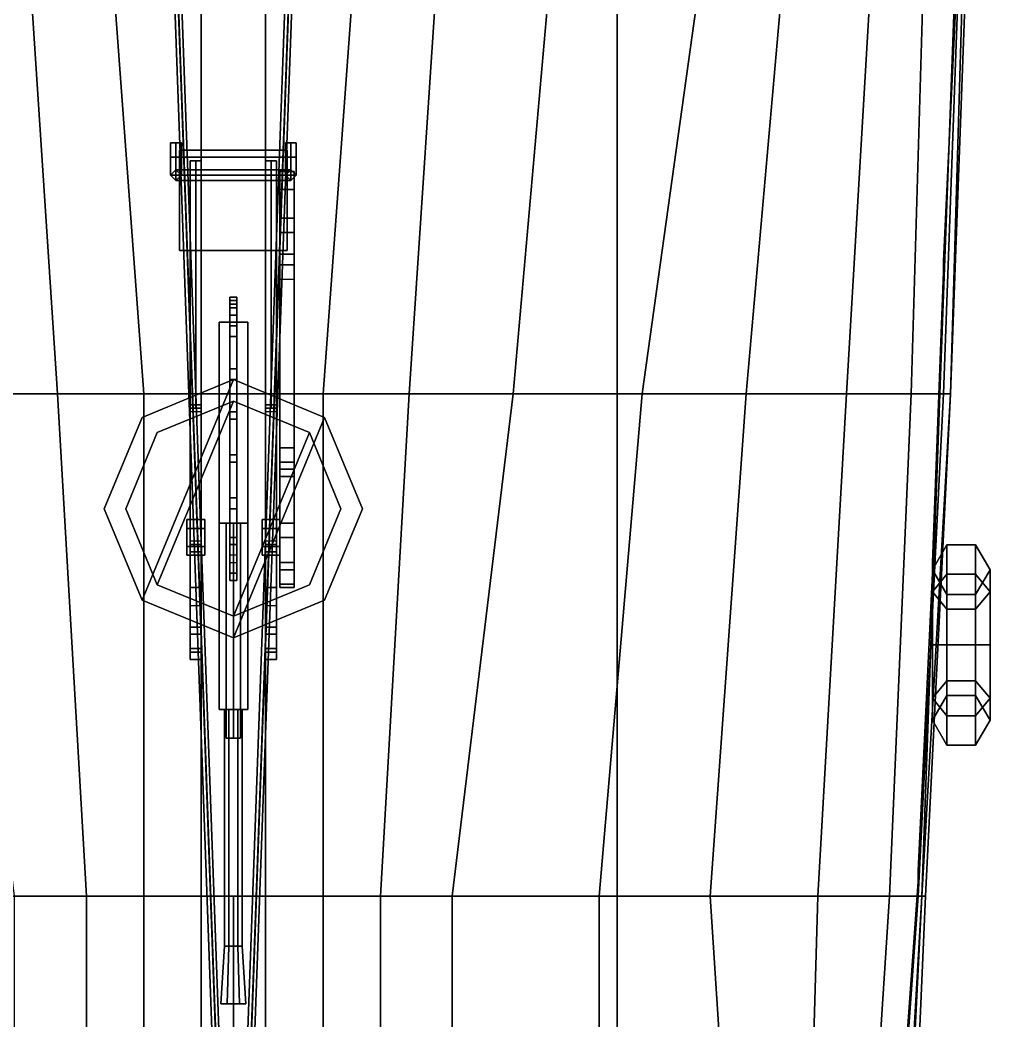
# Model space of a CAD drawing. Header units: millimetres. Extents: x -2.2 to 3, y -14 to 32.7.
# Drawn here: x -0.595 to 2.11, y -8.826 to -6.038 of the extents above; entities that cross this region are included whole.
import ezdxf

# ---------------------------------------------------------------- set-up
doc = ezdxf.new("R2010")
doc.units = ezdxf.units.MM
for name, color, linetype in [('gun', 1, 'Continuous'), ('railings', 6, 'Continuous'), ('ring', 1, 'Continuous'), ('sleeve', 5, 'Continuous'), ('superstructure', 3, 'Continuous'), ('turret', 2, 'Continuous')]:
    doc.layers.add(name, color=color, linetype=linetype)

msp = doc.modelspace()

# ---------------------------------------------------------------- linework, layer by layer
for points in [[(0, -10.23, 3.55), (-0.01, -10.24, 3.56), (-0.46, 2.2, 5.81), (-0.45, 2.21, 5.8)], [(0.01, -10.24, 3.56), (0, -10.23, 3.55), (-0.45, 2.21, 5.8), (-0.44, 2.2, 5.81)], [(0, -10.23, 3.55), (-0.01, -10.24, 3.56), (0.44, 2.2, 5.81), (0.45, 2.21, 5.8)], [(0.01, -10.24, 3.56), (0, -10.23, 3.55), (0.45, 2.21, 5.8), (0.46, 2.2, 5.81)], [(-0.01, -10.24, 3.56), (0, -10.25, 3.57), (-0.45, 2.19, 5.82), (-0.46, 2.2, 5.81)], [(0, -10.25, 3.57), (0.01, -10.24, 3.56), (-0.44, 2.2, 5.81), (-0.45, 2.19, 5.82)], [(-0.01, -10.24, 3.56), (0, -10.25, 3.57), (0.45, 2.19, 5.82), (0.44, 2.2, 5.81)], [(0, -10.25, 3.57), (0.01, -10.24, 3.56), (0.46, 2.2, 5.81), (0.45, 2.19, 5.82)], [(2.03, -5.72, 1.59), (-2.03, -5.72, 1.59), (-1.98, -7.08, 1.59), (1.98, -7.08, 1.59)], [(-0.9, -5.72, -0.53), (-0.58, -5.72, -0.58), (-0.49, -7.08, -0.55), (-0.78, -7.08, -0.48)], [(-0.58, -5.72, -0.58), (-0.35, -5.72, -0.64), (-0.25, -7.08, -0.61), (-0.49, -7.08, -0.55)], [(-0.35, -5.72, -0.64), (-0.09, -5.72, -0.74), (-0.09, -7.08, -0.66), (-0.25, -7.08, -0.61)], [(-0.09, -5.72, -0.74), (0.09, -5.72, -0.74), (0.09, -7.08, -0.66), (-0.09, -7.08, -0.66)], [(0.25, -7.08, -0.61), (0.09, -7.08, -0.66), (0.09, -5.72, -0.74), (0.35, -5.72, -0.64)], [(0.49, -7.08, -0.55), (0.25, -7.08, -0.61), (0.35, -5.72, -0.64), (0.58, -5.72, -0.58)], [(0.78, -7.08, -0.48), (0.49, -7.08, -0.55), (0.58, -5.72, -0.58), (0.9, -5.72, -0.53)], [(1.14, -7.08, -0.43), (0.78, -7.08, -0.48), (0.9, -5.72, -0.53), (1.33, -5.72, -0.45)], [(1.43, -7.08, -0.36), (1.14, -7.08, -0.43), (1.33, -5.72, -0.45), (1.55, -5.72, -0.38)], [(1.71, -7.08, -0.23), (1.43, -7.08, -0.36), (1.55, -5.72, -0.38), (1.79, -5.72, -0.23)], [(1.89, -7.08, -0.03), (1.71, -7.08, -0.23), (1.79, -5.72, -0.23), (1.93, -5.72, -0.08)], [(1.97, -7.08, 0.18), (1.89, -7.08, -0.03), (1.93, -5.72, -0.08), (2.02, -5.72, 0.18)], [(2, -7.08, 0.59), (1.97, -7.08, 0.18), (2.02, -5.72, 0.18), (2.04, -5.72, 0.59)], [(1.98, -7.08, 1.59), (2, -7.08, 1), (2.05, -5.72, 1), (2.03, -5.72, 1.59)], [(2, -7.08, 1), (2, -7.08, 0.59), (2.04, -5.72, 0.59), (2.05, -5.72, 1)], [(-0.2546, -7.1454, 2), (-0.36, -7.4, 2), (-0.2546, -7.6546, 2), (0, -7.04, 2)], [(0, -7.04, 1.93), (-0.2546, -7.1454, 1.93), (-0.2546, -7.1454, 2), (0, -7.04, 2)], [(0, -7.04, 2), (-0.2546, -7.6546, 2), (0, -7.76, 2), (0.2546, -7.1454, 2)], [(0.2546, -7.1454, 1.93), (0, -7.04, 1.93), (0, -7.04, 2), (0.2546, -7.1454, 2)], [(1.98, -7.08, 1.59), (-1.98, -7.08, 1.59), (-1.91, -8.48, 1.59), (1.91, -8.48, 1.59)], [(-0.78, -7.08, -0.48), (-0.49, -7.08, -0.55), (-0.41, -8.48, -0.48), (-0.61, -8.48, -0.45)], [(-0.49, -7.08, -0.55), (-0.25, -7.08, -0.61), (-0.25, -8.48, -0.51), (-0.41, -8.48, -0.48)], [(-0.25, -7.08, -0.61), (-0.09, -7.08, -0.66), (-0.09, -8.48, -0.55), (-0.25, -8.48, -0.51)], [(-0.09, -7.08, -0.66), (0.09, -7.08, -0.66), (0.09, -8.48, -0.55), (-0.09, -8.48, -0.55)], [(0.25, -8.48, -0.51), (0.09, -8.48, -0.55), (0.09, -7.08, -0.66), (0.25, -7.08, -0.61)], [(0.41, -8.48, -0.48), (0.25, -8.48, -0.51), (0.25, -7.08, -0.61), (0.49, -7.08, -0.55)], [(0.61, -8.48, -0.45), (0.41, -8.48, -0.48), (0.49, -7.08, -0.55), (0.78, -7.08, -0.48)], [(1.02, -8.48, -0.39), (0.61, -8.48, -0.45), (0.78, -7.08, -0.48), (1.14, -7.08, -0.43)], [(1.33, -8.48, -0.33), (1.02, -8.48, -0.39), (1.14, -7.08, -0.43), (1.43, -7.08, -0.36)], [(1.63, -8.48, -0.23), (1.33, -8.48, -0.33), (1.43, -7.08, -0.36), (1.71, -7.08, -0.23)], [(1.83, -8.48, -0.03), (1.63, -8.48, -0.23), (1.71, -7.08, -0.23), (1.89, -7.08, -0.03)], [(1.92, -8.48, 0.18), (1.83, -8.48, -0.03), (1.89, -7.08, -0.03), (1.97, -7.08, 0.18)], [(1.91, -8.48, 1.59), (1.92, -8.48, 1), (2, -7.08, 1), (1.98, -7.08, 1.59)], [(1.93, -8.48, 0.59), (1.92, -8.48, 0.18), (1.97, -7.08, 0.18), (2, -7.08, 0.59)], [(1.92, -8.48, 1), (1.93, -8.48, 0.59), (2, -7.08, 0.59), (2, -7.08, 1)], [(-0.2546, -7.1454, 1.93), (-0.36, -7.4, 1.92), (-0.36, -7.4, 2), (-0.2546, -7.1454, 2)], [(0.2546, -7.1454, 2), (0, -7.76, 2), (0.2546, -7.6546, 2), (0.36, -7.4, 2)], [(0.36, -7.4, 1.92), (0.2546, -7.1454, 1.93), (0.2546, -7.1454, 2), (0.36, -7.4, 2)], [(-0.36, -7.4, 1.92), (-0.2546, -7.6546, 1.92), (-0.2546, -7.6546, 2), (-0.36, -7.4, 2)], [(0.2546, -7.6546, 1.92), (0.36, -7.4, 1.92), (0.36, -7.4, 2), (0.2546, -7.6546, 2)], [(-0.2546, -7.6546, 1.92), (0, -7.76, 1.92), (0, -7.76, 2), (-0.2546, -7.6546, 2)], [(0, -7.76, 1.92), (0.2546, -7.6546, 1.92), (0.2546, -7.6546, 2), (0, -7.76, 2)], [(1.91, -8.48, 1.59), (-1.91, -8.48, 1.59), (-1.81, -9.87, 1.59), (1.81, -9.87, 1.59)], [(-0.61, -8.48, -0.45), (-0.41, -8.48, -0.48), (-0.41, -9.87, -0.39), (-0.61, -9.87, -0.35)], [(-0.41, -8.48, -0.48), (-0.25, -8.48, -0.51), (-0.25, -9.87, -0.43), (-0.41, -9.87, -0.39)], [(-0.25, -8.48, -0.51), (-0.09, -8.48, -0.55), (-0.09, -9.87, -0.47), (-0.25, -9.87, -0.43)], [(-0.09, -8.48, -0.55), (0, -8.48, -0.55), (0, -9.87, -0.48), (-0.09, -9.87, -0.47)], [(0.09, -9.87, -0.47), (0, -9.87, -0.48), (0, -8.48, -0.55), (0.09, -8.48, -0.55)], [(0.25, -9.87, -0.43), (0.09, -9.87, -0.47), (0.09, -8.48, -0.55), (0.25, -8.48, -0.51)], [(0.41, -9.87, -0.39), (0.25, -9.87, -0.43), (0.25, -8.48, -0.51), (0.41, -8.48, -0.48)], [(0.61, -9.87, -0.35), (0.41, -9.87, -0.39), (0.41, -8.48, -0.48), (0.61, -8.48, -0.45)], [(1.02, -9.87, -0.31), (0.61, -9.87, -0.35), (0.61, -8.48, -0.45), (1.02, -8.48, -0.39)], [(1.42, -9.87, -0.24), (1.02, -9.87, -0.31), (1.02, -8.48, -0.39), (1.33, -8.48, -0.33)], [(1.59, -9.87, -0.16), (1.42, -9.87, -0.24), (1.33, -8.48, -0.33), (1.63, -8.48, -0.23)], [(1.74, -9.87, -0.03), (1.59, -9.87, -0.16), (1.63, -8.48, -0.23), (1.83, -8.48, -0.03)], [(1.84, -9.87, 0.18), (1.74, -9.87, -0.03), (1.83, -8.48, -0.03), (1.92, -8.48, 0.18)], [(1.81, -9.87, 1.59), (1.85, -9.87, 1), (1.92, -8.48, 1), (1.91, -8.48, 1.59)], [(1.87, -9.87, 0.59), (1.84, -9.87, 0.18), (1.92, -8.48, 0.18), (1.93, -8.48, 0.59)], [(1.85, -9.87, 1), (1.87, -9.87, 0.59), (1.93, -8.48, 0.59), (1.92, -8.48, 1)]]:
    msp.add_3dface(points)
at = {"layer": 'gun'}
for points in [[(-0.025, -7.96, 2.63), (-0.0125, -7.96, 2.6083), (-0.0125, -8.62, 2.6083), (-0.025, -8.62, 2.63)], [(-0.0125, -7.96, 2.6517), (-0.025, -7.96, 2.63), (-0.025, -8.62, 2.63), (-0.0125, -8.62, 2.6517)], [(-0.0125, -7.96, 2.6083), (0.0125, -7.96, 2.6083), (0.0125, -8.62, 2.6083), (-0.0125, -8.62, 2.6083)], [(0.0125, -7.96, 2.6517), (-0.0125, -7.96, 2.6517), (-0.0125, -8.62, 2.6517), (0.0125, -8.62, 2.6517)], [(0.0125, -7.96, 2.6083), (0.025, -7.96, 2.63), (0.025, -8.62, 2.63), (0.0125, -8.62, 2.6083)], [(0.025, -7.96, 2.63), (0.0125, -7.96, 2.6517), (0.0125, -8.62, 2.6517), (0.025, -8.62, 2.63)], [(-0.0175, -8.78, 2.5997), (-0.035, -8.78, 2.63), (-0.025, -8.62, 2.63), (-0.0125, -8.62, 2.6083)], [(-0.035, -8.78, 2.63), (-0.0175, -8.78, 2.6603), (-0.0125, -8.62, 2.6517), (-0.025, -8.62, 2.63)], [(0.0175, -8.78, 2.5997), (-0.0175, -8.78, 2.5997), (-0.0125, -8.62, 2.6083), (0.0125, -8.62, 2.6083)], [(-0.0175, -8.78, 2.6603), (0.0175, -8.78, 2.6603), (0.0125, -8.62, 2.6517), (-0.0125, -8.62, 2.6517)], [(0.035, -8.78, 2.63), (0.0175, -8.78, 2.5997), (0.0125, -8.62, 2.6083), (0.025, -8.62, 2.63)], [(0.0175, -8.78, 2.6603), (0.035, -8.78, 2.63), (0.025, -8.62, 2.63), (0.0125, -8.62, 2.6517)], [(-0.0175, -8.78, 2.5997), (0.0175, -8.78, 2.6603), (-0.0175, -8.78, 2.6603), (-0.035, -8.78, 2.63)], [(0.0175, -8.78, 2.5997), (0.035, -8.78, 2.63), (0.0175, -8.78, 2.6603), (-0.0175, -8.78, 2.5997)]]:
    msp.add_3dface(points, dxfattribs=at)
at = {"layer": 'railings'}
for points in [[(2.02, -5.87, 2.34), (2.02, -5.87, 2.31), (1.98, -6.71, 2.29), (1.98, -6.71, 2.32)], [(1.98, -6.71, 2.32), (1.98, -6.71, 2.29), (2.02, -5.87, 2.31), (2.02, -5.87, 2.34)], [(1.98, -6.71, 2.32), (1.98, -6.74, 2.32), (1.98, -6.74, 1.59), (1.98, -6.71, 1.59)], [(1.98, -6.71, 1.59), (1.98, -6.74, 1.59), (1.98, -6.74, 2.32), (1.98, -6.71, 2.32)], [(1.95, -7.55, 2.32), (1.95, -7.55, 2.29), (1.98, -6.74, 2.29), (1.98, -6.74, 2.32)], [(1.98, -6.74, 2.32), (1.98, -6.74, 2.29), (1.95, -7.55, 2.29), (1.95, -7.55, 2.32)], [(1.95, -7.55, 1.59), (1.95, -7.58, 1.59), (1.95, -7.58, 2.32), (1.95, -7.55, 2.32)], [(1.95, -7.55, 2.32), (1.95, -7.58, 2.32), (1.95, -7.58, 1.59), (1.95, -7.55, 1.59)], [(1.95, -7.58, 2.32), (1.95, -7.58, 2.29), (1.91, -8.41, 2.27), (1.91, -8.41, 2.3)], [(1.91, -8.41, 2.3), (1.91, -8.41, 2.27), (1.95, -7.58, 2.29), (1.95, -7.58, 2.32)], [(1.91, -8.41, 2.3), (1.91, -8.44, 2.3), (1.91, -8.44, 1.59), (1.91, -8.41, 1.59)], [(1.91, -8.41, 1.59), (1.91, -8.44, 1.59), (1.91, -8.44, 2.3), (1.91, -8.41, 2.3)], [(1.85, -9.27, 2.29), (1.85, -9.27, 2.26), (1.91, -8.44, 2.27), (1.91, -8.44, 2.3)], [(1.91, -8.44, 2.3), (1.91, -8.44, 2.27), (1.85, -9.27, 2.26), (1.85, -9.27, 2.29)]]:
    msp.add_3dface(points, dxfattribs=at)
at = {"layer": 'ring'}
for points in [[(1.99, -7.5825, 1.8725), (1.95, -7.6315, 1.9215), (1.95, -7.57, 2.07), (1.99, -7.5007, 2.07)], [(1.99, -7.5007, 2.07), (1.95, -7.57, 2.07), (1.95, -7.6315, 2.2185), (1.99, -7.5825, 2.2675)], [(2.07, -7.5825, 1.8725), (1.99, -7.5825, 1.8725), (1.99, -7.5007, 2.07), (2.07, -7.5007, 2.07)], [(2.07, -7.5007, 2.07), (1.99, -7.5007, 2.07), (1.99, -7.5825, 2.2675), (2.07, -7.5825, 2.2675)], [(2.11, -7.6315, 1.9215), (2.07, -7.5825, 1.8725), (2.07, -7.5007, 2.07), (2.11, -7.57, 2.07)], [(2.11, -7.57, 2.07), (2.07, -7.5007, 2.07), (2.07, -7.5825, 2.2675), (2.11, -7.6315, 2.2185)], [(1.95, -7.6315, 1.9215), (1.99, -7.6805, 1.9705), (1.99, -7.6393, 2.07), (1.95, -7.57, 2.07)], [(1.95, -7.57, 2.07), (1.99, -7.6393, 2.07), (1.99, -7.6805, 2.1695), (1.95, -7.6315, 2.2185)], [(1.99, -7.78, 1.7907), (1.95, -7.78, 1.86), (1.95, -7.6315, 1.9215), (1.99, -7.5825, 1.8725)], [(1.99, -7.5825, 2.2675), (1.95, -7.6315, 2.2185), (1.95, -7.78, 2.28), (1.99, -7.78, 2.3493)], [(2.07, -7.78, 1.7907), (1.99, -7.78, 1.7907), (1.99, -7.5825, 1.8725), (2.07, -7.5825, 1.8725)], [(2.07, -7.5825, 2.2675), (1.99, -7.5825, 2.2675), (1.99, -7.78, 2.3493), (2.07, -7.78, 2.3493)], [(2.07, -7.6805, 1.9705), (2.11, -7.6315, 1.9215), (2.11, -7.57, 2.07), (2.07, -7.6393, 2.07)], [(2.07, -7.6393, 2.07), (2.11, -7.57, 2.07), (2.11, -7.6315, 2.2185), (2.07, -7.6805, 2.1695)], [(2.11, -7.78, 1.86), (2.07, -7.78, 1.7907), (2.07, -7.5825, 1.8725), (2.11, -7.6315, 1.9215)], [(2.11, -7.6315, 2.2185), (2.07, -7.5825, 2.2675), (2.07, -7.78, 2.3493), (2.11, -7.78, 2.28)], [(1.95, -7.78, 1.86), (1.99, -7.78, 1.9293), (1.99, -7.6805, 1.9705), (1.95, -7.6315, 1.9215)], [(1.95, -7.6315, 2.2185), (1.99, -7.6805, 2.1695), (1.99, -7.78, 2.2107), (1.95, -7.78, 2.28)], [(2.07, -7.78, 1.9293), (2.11, -7.78, 1.86), (2.11, -7.6315, 1.9215), (2.07, -7.6805, 1.9705)], [(2.07, -7.6805, 2.1695), (2.11, -7.6315, 2.2185), (2.11, -7.78, 2.28), (2.07, -7.78, 2.2107)], [(1.99, -7.6805, 1.9705), (2.07, -7.6805, 1.9705), (2.07, -7.6393, 2.07), (1.99, -7.6393, 2.07)], [(1.99, -7.6393, 2.07), (2.07, -7.6393, 2.07), (2.07, -7.6805, 2.1695), (1.99, -7.6805, 2.1695)], [(1.99, -7.78, 1.9293), (2.07, -7.78, 1.9293), (2.07, -7.6805, 1.9705), (1.99, -7.6805, 1.9705)], [(1.99, -7.6805, 2.1695), (2.07, -7.6805, 2.1695), (2.07, -7.78, 2.2107), (1.99, -7.78, 2.2107)], [(1.95, -7.9285, 1.9215), (1.99, -7.8795, 1.9705), (1.99, -7.78, 1.9293), (1.95, -7.78, 1.86)], [(1.99, -7.9775, 1.8725), (1.95, -7.9285, 1.9215), (1.95, -7.78, 1.86), (1.99, -7.78, 1.7907)], [(1.95, -7.78, 2.28), (1.99, -7.78, 2.2107), (1.99, -7.8795, 2.1695), (1.95, -7.9285, 2.2185)], [(1.99, -7.78, 2.3493), (1.95, -7.78, 2.28), (1.95, -7.9285, 2.2185), (1.99, -7.9775, 2.2675)], [(1.99, -7.8795, 1.9705), (2.07, -7.8795, 1.9705), (2.07, -7.78, 1.9293), (1.99, -7.78, 1.9293)], [(2.07, -7.9775, 1.8725), (1.99, -7.9775, 1.8725), (1.99, -7.78, 1.7907), (2.07, -7.78, 1.7907)], [(1.99, -7.78, 2.2107), (2.07, -7.78, 2.2107), (2.07, -7.8795, 2.1695), (1.99, -7.8795, 2.1695)], [(2.07, -7.78, 2.3493), (1.99, -7.78, 2.3493), (1.99, -7.9775, 2.2675), (2.07, -7.9775, 2.2675)], [(2.07, -7.8795, 1.9705), (2.11, -7.9285, 1.9215), (2.11, -7.78, 1.86), (2.07, -7.78, 1.9293)], [(2.11, -7.9285, 1.9215), (2.07, -7.9775, 1.8725), (2.07, -7.78, 1.7907), (2.11, -7.78, 1.86)], [(2.07, -7.78, 2.2107), (2.11, -7.78, 2.28), (2.11, -7.9285, 2.2185), (2.07, -7.8795, 2.1695)], [(2.11, -7.78, 2.28), (2.07, -7.78, 2.3493), (2.07, -7.9775, 2.2675), (2.11, -7.9285, 2.2185)], [(1.95, -7.99, 2.07), (1.99, -7.9207, 2.07), (1.99, -7.8795, 1.9705), (1.95, -7.9285, 1.9215)], [(1.95, -7.9285, 2.2185), (1.99, -7.8795, 2.1695), (1.99, -7.9207, 2.07), (1.95, -7.99, 2.07)], [(1.99, -7.9207, 2.07), (2.07, -7.9207, 2.07), (2.07, -7.8795, 1.9705), (1.99, -7.8795, 1.9705)], [(1.99, -7.8795, 2.1695), (2.07, -7.8795, 2.1695), (2.07, -7.9207, 2.07), (1.99, -7.9207, 2.07)], [(2.07, -7.9207, 2.07), (2.11, -7.99, 2.07), (2.11, -7.9285, 1.9215), (2.07, -7.8795, 1.9705)], [(2.07, -7.8795, 2.1695), (2.11, -7.9285, 2.2185), (2.11, -7.99, 2.07), (2.07, -7.9207, 2.07)], [(1.99, -8.0593, 2.07), (1.95, -7.99, 2.07), (1.95, -7.9285, 1.9215), (1.99, -7.9775, 1.8725)], [(1.99, -7.9775, 2.2675), (1.95, -7.9285, 2.2185), (1.95, -7.99, 2.07), (1.99, -8.0593, 2.07)], [(2.11, -7.99, 2.07), (2.07, -8.0593, 2.07), (2.07, -7.9775, 1.8725), (2.11, -7.9285, 1.9215)], [(2.11, -7.9285, 2.2185), (2.07, -7.9775, 2.2675), (2.07, -8.0593, 2.07), (2.11, -7.99, 2.07)], [(2.07, -8.0593, 2.07), (1.99, -8.0593, 2.07), (1.99, -7.9775, 1.8725), (2.07, -7.9775, 1.8725)], [(2.07, -7.9775, 2.2675), (1.99, -7.9775, 2.2675), (1.99, -8.0593, 2.07), (2.07, -8.0593, 2.07)]]:
    msp.add_3dface(points, dxfattribs=at)
at = {"layer": 'sleeve'}
for points in [[(-0.01, -6.83, 2.73), (-0.01, -6.86, 2.85), (-0.01, -6.83, 2.85), (-0.01, -6.81, 2.73)], [(-0.01, -6.81, 2.73), (-0.01, -6.83, 2.85), (0.01, -6.83, 2.85), (0.01, -6.81, 2.73)], [(-0.01, -6.84, 2.54), (-0.01, -6.83, 2.68), (-0.01, -6.81, 2.68), (-0.01, -6.82, 2.54)], [(-0.01, -6.82, 2.54), (-0.01, -6.81, 2.68), (0.01, -6.81, 2.68), (0.01, -6.82, 2.54)], [(-0.01, -6.81, 2.68), (-0.01, -6.81, 2.73), (0.01, -6.81, 2.73), (0.01, -6.81, 2.68)], [(-0.01, -6.83, 2.68), (-0.01, -6.83, 2.73), (-0.01, -6.81, 2.73), (-0.01, -6.81, 2.68)], [(0.01, -6.82, 2.54), (0.01, -6.84, 2.54), (-0.01, -6.84, 2.54), (-0.01, -6.82, 2.54)], [(0.01, -6.83, 2.73), (0.01, -6.86, 2.85), (-0.01, -6.86, 2.85), (-0.01, -6.83, 2.73)], [(0.01, -6.84, 2.54), (0.01, -6.83, 2.68), (-0.01, -6.83, 2.68), (-0.01, -6.84, 2.54)], [(0.01, -6.83, 2.68), (0.01, -6.83, 2.73), (-0.01, -6.83, 2.73), (-0.01, -6.83, 2.68)], [(-0.01, -6.86, 2.85), (-0.01, -6.92, 2.99), (-0.01, -6.89, 2.99), (-0.01, -6.83, 2.85)], [(-0.01, -6.83, 2.85), (-0.01, -6.89, 2.99), (0.01, -6.89, 2.99), (0.01, -6.83, 2.85)], [(0.01, -6.83, 2.85), (0.01, -6.86, 2.85), (0.01, -6.83, 2.73), (0.01, -6.81, 2.73)], [(0.01, -6.81, 2.68), (0.01, -6.83, 2.68), (0.01, -6.84, 2.54), (0.01, -6.82, 2.54)], [(0.01, -6.81, 2.73), (0.01, -6.83, 2.73), (0.01, -6.83, 2.68), (0.01, -6.81, 2.68)], [(0.01, -6.89, 2.99), (0.01, -6.92, 2.99), (0.01, -6.86, 2.85), (0.01, -6.83, 2.85)], [(-0.04, -6.88, 2.54), (-0.04, -6.88, 2.68), (0.04, -6.88, 2.68), (0.04, -6.88, 2.54)], [(-0.04, -7.44, 2.54), (-0.04, -7.44, 2.68), (-0.04, -6.88, 2.68), (-0.04, -6.88, 2.54)], [(0.04, -6.88, 2.54), (0.04, -7.44, 2.54), (-0.04, -7.44, 2.54), (-0.04, -6.88, 2.54)], [(-0.04, -6.88, 2.68), (-0.04, -7.44, 2.68), (0.04, -7.44, 2.68), (0.04, -6.88, 2.68)], [(0.01, -6.86, 2.85), (0.01, -6.92, 2.99), (-0.01, -6.92, 2.99), (-0.01, -6.86, 2.85)], [(0.04, -6.88, 2.68), (0.04, -7.44, 2.68), (0.04, -7.44, 2.54), (0.04, -6.88, 2.54)], [(-0.01, -6.92, 2.99), (-0.01, -7.04, 3.13), (-0.01, -7.01, 3.14), (-0.01, -6.89, 2.99)], [(-0.01, -6.89, 2.99), (-0.01, -7.01, 3.14), (0.01, -7.01, 3.14), (0.01, -6.89, 2.99)], [(0.01, -7.01, 3.14), (0.01, -7.04, 3.13), (0.01, -6.92, 2.99), (0.01, -6.89, 2.99)], [(0.01, -6.92, 2.99), (0.01, -7.04, 3.13), (-0.01, -7.04, 3.13), (-0.01, -6.92, 2.99)], [(-0.01, -7.04, 3.13), (-0.01, -7.15, 3.21), (-0.01, -7.13, 3.23), (-0.01, -7.01, 3.14)], [(-0.01, -7.01, 3.14), (-0.01, -7.13, 3.23), (0.01, -7.13, 3.23), (0.01, -7.01, 3.14)], [(0.01, -7.13, 3.23), (0.01, -7.15, 3.21), (0.01, -7.04, 3.13), (0.01, -7.01, 3.14)], [(0.01, -7.04, 3.13), (0.01, -7.15, 3.21), (-0.01, -7.15, 3.21), (-0.01, -7.04, 3.13)], [(-0.01, -7.13, 3.23), (-0.01, -7.25, 3.28), (0.01, -7.25, 3.28), (0.01, -7.13, 3.23)], [(-0.01, -7.15, 3.21), (-0.01, -7.27, 3.26), (-0.01, -7.25, 3.28), (-0.01, -7.13, 3.23)], [(0.01, -7.25, 3.28), (0.01, -7.27, 3.26), (0.01, -7.15, 3.21), (0.01, -7.13, 3.23)], [(0.01, -7.15, 3.21), (0.01, -7.27, 3.26), (-0.01, -7.27, 3.26), (-0.01, -7.15, 3.21)], [(-0.01, -7.25, 3.28), (-0.01, -7.4, 3.31), (0.01, -7.4, 3.31), (0.01, -7.25, 3.28)], [(-0.01, -7.27, 3.26), (-0.01, -7.37, 3.28), (-0.01, -7.4, 3.31), (-0.01, -7.25, 3.28)], [(0.01, -7.27, 3.26), (0.01, -7.37, 3.28), (-0.01, -7.37, 3.28), (-0.01, -7.27, 3.26)], [(0.01, -7.4, 3.31), (0.01, -7.37, 3.28), (0.01, -7.27, 3.26), (0.01, -7.25, 3.28)], [(-0.01, -7.37, 3.28), (-0.01, -7.48, 3.29), (-0.01, -7.5, 3.31), (-0.01, -7.4, 3.31)], [(0.01, -7.37, 3.28), (0.01, -7.48, 3.29), (-0.01, -7.48, 3.29), (-0.01, -7.37, 3.28)], [(0.01, -7.5, 3.31), (0.01, -7.48, 3.29), (0.01, -7.37, 3.28), (0.01, -7.4, 3.31)], [(-0.01, -7.4, 3.31), (-0.01, -7.5, 3.31), (0.01, -7.5, 3.31), (0.01, -7.4, 3.31)], [(0.04, -7.44, 2.54), (0.04, -7.44, 2.68), (-0.04, -7.44, 2.68), (-0.04, -7.44, 2.54)], [(-0.04, -7.44, 2.63), (-0.02, -7.44, 2.5954), (-0.02, -7.96, 2.5954), (-0.04, -7.96, 2.63)], [(-0.02, -7.44, 2.6646), (-0.04, -7.44, 2.63), (-0.04, -7.96, 2.63), (-0.02, -7.96, 2.6646)], [(-0.02, -7.44, 2.5954), (0.02, -7.44, 2.5954), (0.02, -7.96, 2.5954), (-0.02, -7.96, 2.5954)], [(0, -7.44, 2.59), (-0.02, -7.44, 2.57), (-0.02, -8.04, 2.57), (0, -8.04, 2.59)], [(-0.02, -7.44, 2.57), (0, -7.44, 2.55), (0, -8.04, 2.55), (-0.02, -8.04, 2.57)], [(0.02, -7.44, 2.6646), (-0.02, -7.44, 2.6646), (-0.02, -7.96, 2.6646), (0.02, -7.96, 2.6646)], [(0.02, -7.44, 2.57), (0, -7.44, 2.59), (0, -8.04, 2.59), (0.02, -8.04, 2.57)], [(0, -7.44, 2.55), (0.02, -7.44, 2.57), (0.02, -8.04, 2.57), (0, -8.04, 2.55)], [(0.02, -7.44, 2.5954), (0.04, -7.44, 2.63), (0.04, -7.96, 2.63), (0.02, -7.96, 2.5954)], [(0.04, -7.44, 2.63), (0.02, -7.44, 2.6646), (0.02, -7.96, 2.6646), (0.04, -7.96, 2.63)], [(0.01, -7.48, 3.29), (0.01, -7.58, 3.27), (-0.01, -7.58, 3.27), (-0.01, -7.48, 3.29)], [(-0.01, -7.48, 3.29), (-0.01, -7.58, 3.27), (-0.01, -7.6, 3.29), (-0.01, -7.5, 3.31)], [(0.01, -7.6, 3.29), (0.01, -7.58, 3.27), (0.01, -7.48, 3.29), (0.01, -7.5, 3.31)], [(-0.01, -7.5, 3.31), (-0.01, -7.6, 3.29), (0.01, -7.6, 3.29), (0.01, -7.5, 3.31)], [(-0.01, -7.55, 2.66), (-0.01, -7.6, 3.29), (-0.01, -7.58, 3.27), (-0.01, -7.53, 2.66)], [(-0.01, -7.53, 2.66), (-0.01, -7.58, 3.27), (0.01, -7.58, 3.27), (0.01, -7.53, 2.66)], [(0.01, -7.55, 2.66), (0.01, -7.6, 3.29), (-0.01, -7.6, 3.29), (-0.01, -7.55, 2.66)], [(0.01, -7.58, 3.27), (0.01, -7.6, 3.29), (0.01, -7.55, 2.66), (0.01, -7.53, 2.66)], [(0.04, -7.96, 2.63), (-0.04, -7.96, 2.63), (-0.02, -7.96, 2.5954), (0.02, -7.96, 2.5954)], [(0.02, -7.96, 2.6646), (-0.02, -7.96, 2.6646), (-0.04, -7.96, 2.63), (0.04, -7.96, 2.63)], [(0, -8.04, 2.59), (-0.02, -8.04, 2.57), (0, -8.04, 2.55), (0.02, -8.04, 2.57)]]:
    msp.add_3dface(points, dxfattribs=at)
at = {"layer": 'superstructure'}
for points in [[(-1.07, -5.72, 1.94), (-1.07, -10.15, 1.91), (1.07, -10.15, 1.91), (1.07, -5.72, 1.94)], [(1.07, -10.15, 1.91), (1.07, -10.15, 1.59), (1.07, -5.72, 1.59), (1.07, -5.72, 1.94)]]:
    msp.add_3dface(points, dxfattribs=at)
at = {"layer": 'turret'}
for points in [[(-0.16, -6.42, 2.585), (-0.175, -6.42, 2.6), (-0.175, -6.38, 2.6), (-0.16, -6.38, 2.585)], [(-0.175, -6.42, 2.6), (-0.16, -6.42, 2.615), (-0.16, -6.38, 2.615), (-0.175, -6.38, 2.6)], [(-0.175, -6.38, 2.6), (-0.16, -6.38, 2.615), (-0.145, -6.38, 2.6), (-0.16, -6.38, 2.585)], [(-0.145, -6.42, 2.6), (-0.16, -6.42, 2.585), (-0.16, -6.38, 2.585), (-0.145, -6.38, 2.6)], [(-0.16, -6.42, 2.615), (-0.145, -6.42, 2.6), (-0.145, -6.38, 2.6), (-0.16, -6.38, 2.615)], [(0.16, -6.42, 2.585), (0.145, -6.42, 2.6), (0.145, -6.38, 2.6), (0.16, -6.38, 2.585)], [(0.145, -6.42, 2.6), (0.16, -6.42, 2.615), (0.16, -6.38, 2.615), (0.145, -6.38, 2.6)], [(0.145, -6.38, 2.6), (0.16, -6.38, 2.615), (0.175, -6.38, 2.6), (0.16, -6.38, 2.585)], [(0.175, -6.42, 2.6), (0.16, -6.42, 2.585), (0.16, -6.38, 2.585), (0.175, -6.38, 2.6)], [(0.16, -6.42, 2.615), (0.175, -6.42, 2.6), (0.175, -6.38, 2.6), (0.16, -6.38, 2.615)], [(-0.15, -6.4, 2.6), (0.15, -6.4, 2.6), (0.15, -6.4, 2.44), (-0.15, -6.4, 2.44)], [(-0.15, -6.42, 2.44), (-0.15, -6.42, 2.6), (-0.15, -6.4, 2.6), (-0.15, -6.4, 2.44)], [(-0.15, -6.4, 2.44), (0.15, -6.4, 2.44), (0.15, -6.42, 2.44), (-0.15, -6.42, 2.44)], [(-0.15, -6.4, 2.31), (0.15, -6.4, 2.31), (0.15, -6.4, 2.29), (-0.15, -6.4, 2.29)], [(-0.15, -6.68, 2.31), (0.15, -6.68, 2.31), (0.15, -6.4, 2.31), (-0.15, -6.4, 2.31)], [(0.15, -6.4, 2.29), (0.15, -6.68, 2.29), (-0.15, -6.68, 2.29), (-0.15, -6.4, 2.29)], [(-0.15, -6.4, 2.29), (-0.15, -6.68, 2.29), (-0.15, -6.68, 2.31), (-0.15, -6.4, 2.31)], [(-0.15, -6.42, 2.6), (0.15, -6.42, 2.6), (0.15, -6.4, 2.6), (-0.15, -6.4, 2.6)], [(0.15, -6.4, 2.44), (0.15, -6.4, 2.6), (0.15, -6.42, 2.6), (0.15, -6.42, 2.44)], [(0.15, -6.4, 2.31), (0.15, -6.68, 2.31), (0.15, -6.68, 2.29), (0.15, -6.4, 2.29)], [(-0.16, -6.455, 2.55), (-0.175, -6.47, 2.55), (-0.175, -6.42, 2.6), (-0.16, -6.42, 2.585)], [(-0.175, -6.47, 2.55), (-0.16, -6.485, 2.55), (-0.16, -6.42, 2.615), (-0.175, -6.42, 2.6)], [(-0.145, -6.47, 2.55), (-0.16, -6.455, 2.55), (-0.16, -6.42, 2.585), (-0.145, -6.42, 2.6)], [(-0.16, -6.485, 2.55), (-0.145, -6.47, 2.55), (-0.145, -6.42, 2.6), (-0.16, -6.42, 2.615)], [(0.15, -6.42, 2.44), (0.15, -6.42, 2.6), (-0.15, -6.42, 2.6), (-0.15, -6.42, 2.44)], [(-0.12, -6.43, 2.26), (-0.105, -6.43, 2.275), (-0.09, -6.43, 2.26), (-0.105, -6.43, 2.245)], [(-0.105, -6.43, 2.275), (-0.12, -6.43, 2.26), (-0.12, -7.12, 2.26), (-0.105, -7.12, 2.275)], [(-0.12, -6.43, 2.26), (-0.105, -6.43, 2.245), (-0.105, -7.12, 2.245), (-0.12, -7.12, 2.26)], [(-0.09, -6.43, 2.26), (-0.105, -6.43, 2.275), (-0.105, -7.12, 2.275), (-0.09, -7.12, 2.26)], [(-0.105, -6.43, 2.245), (-0.09, -6.43, 2.26), (-0.09, -7.12, 2.26), (-0.105, -7.12, 2.245)], [(0.09, -6.43, 2.26), (0.105, -6.43, 2.275), (0.12, -6.43, 2.26), (0.105, -6.43, 2.245)], [(0.105, -6.43, 2.275), (0.09, -6.43, 2.26), (0.09, -7.12, 2.26), (0.105, -7.12, 2.275)], [(0.09, -6.43, 2.26), (0.105, -6.43, 2.245), (0.105, -7.12, 2.245), (0.09, -7.12, 2.26)], [(0.12, -6.43, 2.26), (0.105, -6.43, 2.275), (0.105, -7.12, 2.275), (0.12, -7.12, 2.26)], [(0.105, -6.43, 2.245), (0.12, -6.43, 2.26), (0.12, -7.12, 2.26), (0.105, -7.12, 2.245)], [(0.16, -6.455, 2.55), (0.145, -6.47, 2.55), (0.145, -6.42, 2.6), (0.16, -6.42, 2.585)], [(0.145, -6.47, 2.55), (0.16, -6.485, 2.55), (0.16, -6.42, 2.615), (0.145, -6.42, 2.6)], [(0.175, -6.47, 2.55), (0.16, -6.455, 2.55), (0.16, -6.42, 2.585), (0.175, -6.42, 2.6)], [(0.16, -6.485, 2.55), (0.175, -6.47, 2.55), (0.175, -6.42, 2.6), (0.16, -6.42, 2.615)], [(-0.16, -6.455, 2.26), (-0.175, -6.47, 2.245), (-0.175, -6.47, 2.55), (-0.16, -6.455, 2.55)], [(0.16, -6.455, 2.26), (0.175, -6.47, 2.245), (-0.175, -6.47, 2.245), (-0.16, -6.455, 2.26)], [(-0.145, -6.47, 2.275), (-0.16, -6.455, 2.26), (-0.16, -6.455, 2.55), (-0.145, -6.47, 2.55)], [(0.145, -6.47, 2.275), (0.16, -6.455, 2.26), (-0.16, -6.455, 2.26), (-0.145, -6.47, 2.275)], [(0.13, -6.51, 2.95), (0.13, -6.63, 3.19), (0.13, -6.59, 3.24), (0.13, -6.46, 2.96)], [(0.13, -6.46, 2.96), (0.13, -6.59, 3.24), (0.17, -6.59, 3.24), (0.17, -6.46, 2.96)], [(0.13, -6.47, 2.87), (0.13, -6.46, 2.91), (0.17, -6.46, 2.91), (0.17, -6.47, 2.87)], [(0.13, -6.46, 2.91), (0.13, -6.46, 2.96), (0.17, -6.46, 2.96), (0.17, -6.46, 2.91)], [(0.13, -6.51, 2.91), (0.13, -6.51, 2.95), (0.13, -6.46, 2.96), (0.13, -6.46, 2.91)], [(0.13, -6.46, 2.91), (0.13, -6.72, 2.91), (0.17, -6.72, 2.91), (0.17, -6.46, 2.91)], [(0.13, -6.69, 2.87), (0.13, -6.72, 2.91), (0.13, -6.46, 2.91), (0.13, -6.47, 2.87)], [(0.16, -6.455, 2.26), (0.145, -6.47, 2.275), (0.145, -6.47, 2.55), (0.16, -6.455, 2.55)], [(0.175, -6.47, 2.245), (0.16, -6.455, 2.26), (0.16, -6.455, 2.55), (0.175, -6.47, 2.55)], [(0.17, -6.59, 3.24), (0.17, -6.63, 3.19), (0.17, -6.51, 2.95), (0.17, -6.46, 2.96)], [(0.17, -6.46, 2.96), (0.17, -6.51, 2.95), (0.17, -6.51, 2.91), (0.17, -6.46, 2.91)], [(0.17, -6.46, 2.91), (0.17, -6.72, 2.91), (0.17, -6.69, 2.87), (0.17, -6.47, 2.87)], [(-0.175, -6.47, 2.245), (-0.16, -6.485, 2.26), (-0.16, -6.485, 2.55), (-0.175, -6.47, 2.55)], [(0.175, -6.47, 2.245), (0.16, -6.485, 2.26), (-0.16, -6.485, 2.26), (-0.175, -6.47, 2.245)], [(-0.16, -6.485, 2.26), (-0.145, -6.47, 2.275), (-0.145, -6.47, 2.55), (-0.16, -6.485, 2.55)], [(0.16, -6.485, 2.26), (0.145, -6.47, 2.275), (-0.145, -6.47, 2.275), (-0.16, -6.485, 2.26)], [(0.17, -6.47, 2.87), (0.17, -6.69, 2.87), (0.13, -6.69, 2.87), (0.13, -6.47, 2.87)], [(0.145, -6.47, 2.275), (0.16, -6.485, 2.26), (0.16, -6.485, 2.55), (0.145, -6.47, 2.55)], [(0.16, -6.485, 2.26), (0.175, -6.47, 2.245), (0.175, -6.47, 2.55), (0.16, -6.485, 2.55)], [(0.17, -6.51, 2.95), (0.17, -6.63, 3.19), (0.13, -6.63, 3.19), (0.13, -6.51, 2.95)], [(0.17, -6.51, 2.91), (0.17, -6.51, 2.95), (0.13, -6.51, 2.95), (0.13, -6.51, 2.91)], [(0.13, -6.63, 3.19), (0.13, -7.61, 2.9), (0.13, -7.62, 2.95), (0.13, -6.59, 3.24)], [(0.13, -6.59, 3.24), (0.13, -7.62, 2.95), (0.17, -7.62, 2.95), (0.17, -6.59, 3.24)], [(0.17, -7.62, 2.95), (0.17, -7.61, 2.9), (0.17, -6.63, 3.19), (0.17, -6.59, 3.24)], [(0.17, -6.63, 3.19), (0.17, -7.61, 2.9), (0.13, -7.61, 2.9), (0.13, -6.63, 3.19)], [(-0.15, -6.68, 2.29), (0.15, -6.68, 2.29), (0.15, -6.68, 2.31), (-0.15, -6.68, 2.31)], [(0.13, -7.23, 2.28), (0.13, -7.27, 2.37), (0.13, -6.72, 2.91), (0.13, -6.69, 2.87)], [(0.17, -6.69, 2.87), (0.17, -7.23, 2.28), (0.13, -7.23, 2.28), (0.13, -6.69, 2.87)], [(0.17, -6.72, 2.91), (0.17, -7.27, 2.37), (0.17, -7.23, 2.28), (0.17, -6.69, 2.87)], [(0.13, -6.72, 2.91), (0.13, -7.27, 2.37), (0.17, -7.27, 2.37), (0.17, -6.72, 2.91)], [(0.13, -6.72, 2.91), (0.13, -7.57, 2.72), (0.17, -7.57, 2.72), (0.17, -6.72, 2.91)], [(0.13, -7.55, 2.7), (0.13, -7.57, 2.72), (0.13, -6.72, 2.91), (0.13, -6.76, 2.87)], [(0.17, -6.72, 2.91), (0.17, -7.57, 2.72), (0.17, -7.55, 2.7), (0.17, -6.76, 2.87)], [(0.17, -6.76, 2.87), (0.17, -7.55, 2.7), (0.13, -7.55, 2.7), (0.13, -6.76, 2.87)], [(-0.2121, -7.1879, 2.07), (-0.3, -7.4, 2.07), (-0.2121, -7.6121, 2.07), (0, -7.1, 2.07)], [(0, -7.1, 2), (-0.2121, -7.1879, 2), (-0.2121, -7.1879, 2.07), (0, -7.1, 2.07)], [(0, -7.1, 2.07), (-0.2121, -7.6121, 2.07), (0, -7.7, 2.07), (0.2121, -7.1879, 2.07)], [(0.2121, -7.1879, 2), (0, -7.1, 2), (0, -7.1, 2.07), (0.2121, -7.1879, 2.07)], [(-0.09, -7.11, 2.29), (-0.09, -7.13, 2.07), (-0.12, -7.13, 2.07), (-0.12, -7.11, 2.29)], [(-0.12, -7.13, 2.07), (-0.12, -7.16, 2.07), (-0.12, -7.49, 2.29), (-0.12, -7.11, 2.29)], [(-0.12, -7.11, 2.29), (-0.12, -7.49, 2.29), (-0.09, -7.49, 2.29), (-0.09, -7.11, 2.29)], [(-0.09, -7.49, 2.29), (-0.09, -7.16, 2.07), (-0.09, -7.13, 2.07), (-0.09, -7.11, 2.29)], [(0.12, -7.11, 2.29), (0.12, -7.13, 2.07), (0.09, -7.13, 2.07), (0.09, -7.11, 2.29)], [(0.09, -7.13, 2.07), (0.09, -7.16, 2.07), (0.09, -7.49, 2.29), (0.09, -7.11, 2.29)], [(0.09, -7.11, 2.29), (0.09, -7.49, 2.29), (0.12, -7.49, 2.29), (0.12, -7.11, 2.29)], [(0.12, -7.49, 2.29), (0.12, -7.16, 2.07), (0.12, -7.13, 2.07), (0.12, -7.11, 2.29)], [(-0.12, -7.16, 2.07), (-0.12, -7.67, 2.07), (-0.12, -7.75, 2.16), (-0.12, -7.5, 2.3)], [(-0.09, -7.75, 2.16), (-0.09, -7.67, 2.07), (-0.09, -7.16, 2.07), (-0.09, -7.5, 2.3)], [(0.09, -7.16, 2.07), (0.09, -7.67, 2.07), (0.09, -7.75, 2.16), (0.09, -7.5, 2.3)], [(0.12, -7.75, 2.16), (0.12, -7.67, 2.07), (0.12, -7.16, 2.07), (0.12, -7.5, 2.3)], [(-0.2121, -7.1879, 2), (-0.3, -7.4, 2), (-0.3, -7.4, 2.07), (-0.2121, -7.1879, 2.07)], [(0.2121, -7.1879, 2.07), (0, -7.7, 2.07), (0.2121, -7.6121, 2.07), (0.3, -7.4, 2.07)], [(0.3, -7.4, 2), (0.2121, -7.1879, 2), (0.2121, -7.1879, 2.07), (0.3, -7.4, 2.07)], [(0.17, -7.23, 2.28), (0.17, -7.29, 2.21), (0.13, -7.29, 2.21), (0.13, -7.23, 2.28)], [(0.13, -7.29, 2.21), (0.13, -7.44, 2.28), (0.13, -7.27, 2.37), (0.13, -7.23, 2.28)], [(0.17, -7.27, 2.37), (0.17, -7.44, 2.28), (0.17, -7.29, 2.21), (0.17, -7.23, 2.28)], [(0.13, -7.27, 2.37), (0.13, -7.44, 2.28), (0.17, -7.44, 2.28), (0.17, -7.27, 2.37)], [(0.17, -7.29, 2.21), (0.17, -7.31, 2.19), (0.13, -7.31, 2.19), (0.13, -7.29, 2.21)], [(0.13, -7.31, 2.19), (0.13, -7.48, 2.2), (0.13, -7.44, 2.28), (0.13, -7.29, 2.21)], [(0.17, -7.44, 2.28), (0.17, -7.48, 2.2), (0.17, -7.31, 2.19), (0.17, -7.29, 2.21)], [(0.17, -7.31, 2.19), (0.17, -7.31, 2.07), (0.13, -7.31, 2.07), (0.13, -7.31, 2.19)], [(0.13, -7.31, 2.07), (0.13, -7.48, 2.07), (0.13, -7.48, 2.2), (0.13, -7.31, 2.19)], [(0.17, -7.48, 2.2), (0.17, -7.48, 2.07), (0.17, -7.31, 2.07), (0.17, -7.31, 2.19)], [(-0.3, -7.4, 2), (-0.2121, -7.6121, 2), (-0.2121, -7.6121, 2.07), (-0.3, -7.4, 2.07)], [(0.2121, -7.6121, 2), (0.3, -7.4, 2), (0.3, -7.4, 2.07), (0.2121, -7.6121, 2.07)], [(-0.08, -7.43, 2.65), (-0.08, -7.455, 2.6067), (-0.13, -7.455, 2.6067), (-0.13, -7.43, 2.65)], [(-0.13, -7.53, 2.65), (-0.13, -7.43, 2.65), (-0.13, -7.455, 2.6067), (-0.13, -7.505, 2.6067)], [(-0.08, -7.455, 2.6933), (-0.08, -7.43, 2.65), (-0.13, -7.43, 2.65), (-0.13, -7.455, 2.6933)], [(-0.13, -7.505, 2.6933), (-0.13, -7.455, 2.6933), (-0.13, -7.43, 2.65), (-0.13, -7.53, 2.65)], [(-0.09, -7.43, 2.64), (-0.09, -7.82, 2.39), (-0.12, -7.82, 2.39), (-0.12, -7.43, 2.64)], [(-0.12, -7.43, 2.64), (-0.12, -7.82, 2.39), (-0.12, -7.79, 2.5), (-0.12, -7.5, 2.71)], [(-0.12, -7.52, 2.54), (-0.12, -7.82, 2.32), (-0.12, -7.82, 2.39), (-0.12, -7.43, 2.64)], [(-0.12, -7.43, 2.64), (-0.12, -7.82, 2.39), (-0.09, -7.82, 2.39), (-0.09, -7.43, 2.64)], [(-0.09, -7.43, 2.64), (-0.09, -7.52, 2.54), (-0.12, -7.52, 2.54), (-0.12, -7.43, 2.64)], [(-0.09, -7.5, 2.71), (-0.09, -7.43, 2.64), (-0.12, -7.43, 2.64), (-0.12, -7.5, 2.71)], [(-0.09, -7.79, 2.5), (-0.09, -7.82, 2.39), (-0.09, -7.43, 2.64), (-0.09, -7.5, 2.71)], [(-0.09, -7.82, 2.39), (-0.09, -7.82, 2.32), (-0.09, -7.52, 2.54), (-0.09, -7.43, 2.64)], [(-0.08, -7.505, 2.6067), (-0.08, -7.455, 2.6067), (-0.08, -7.43, 2.65), (-0.08, -7.53, 2.65)], [(-0.08, -7.53, 2.65), (-0.08, -7.43, 2.65), (-0.08, -7.455, 2.6933), (-0.08, -7.505, 2.6933)], [(0.08, -7.455, 2.6067), (0.08, -7.43, 2.65), (0.13, -7.43, 2.65), (0.13, -7.455, 2.6067)], [(0.08, -7.53, 2.65), (0.08, -7.43, 2.65), (0.08, -7.455, 2.6067), (0.08, -7.505, 2.6067)], [(0.08, -7.43, 2.65), (0.08, -7.455, 2.6933), (0.13, -7.455, 2.6933), (0.13, -7.43, 2.65)], [(0.08, -7.505, 2.6933), (0.08, -7.455, 2.6933), (0.08, -7.43, 2.65), (0.08, -7.53, 2.65)], [(0.09, -7.43, 2.64), (0.09, -7.82, 2.39), (0.09, -7.79, 2.5), (0.09, -7.5, 2.71)], [(0.12, -7.43, 2.64), (0.12, -7.82, 2.39), (0.09, -7.82, 2.39), (0.09, -7.43, 2.64)], [(0.09, -7.43, 2.64), (0.09, -7.82, 2.39), (0.12, -7.82, 2.39), (0.12, -7.43, 2.64)], [(0.09, -7.52, 2.54), (0.09, -7.82, 2.32), (0.09, -7.82, 2.39), (0.09, -7.43, 2.64)], [(0.12, -7.43, 2.64), (0.12, -7.52, 2.54), (0.09, -7.52, 2.54), (0.09, -7.43, 2.64)], [(0.12, -7.5, 2.71), (0.12, -7.43, 2.64), (0.09, -7.43, 2.64), (0.09, -7.5, 2.71)], [(0.12, -7.79, 2.5), (0.12, -7.82, 2.39), (0.12, -7.43, 2.64), (0.12, -7.5, 2.71)], [(0.12, -7.82, 2.39), (0.12, -7.82, 2.32), (0.12, -7.52, 2.54), (0.12, -7.43, 2.64)], [(0.13, -7.505, 2.6067), (0.13, -7.455, 2.6067), (0.13, -7.43, 2.65), (0.13, -7.53, 2.65)], [(0.13, -7.53, 2.65), (0.13, -7.43, 2.65), (0.13, -7.455, 2.6933), (0.13, -7.505, 2.6933)], [(0.13, -7.44, 2.28), (0.13, -7.48, 2.2), (0.17, -7.48, 2.2), (0.17, -7.44, 2.28)], [(-0.08, -7.455, 2.6067), (-0.08, -7.505, 2.6067), (-0.13, -7.505, 2.6067), (-0.13, -7.455, 2.6067)], [(-0.08, -7.505, 2.6933), (-0.08, -7.455, 2.6933), (-0.13, -7.455, 2.6933), (-0.13, -7.505, 2.6933)], [(0.08, -7.505, 2.6067), (0.08, -7.455, 2.6067), (0.13, -7.455, 2.6067), (0.13, -7.505, 2.6067)], [(0.08, -7.455, 2.6933), (0.08, -7.505, 2.6933), (0.13, -7.505, 2.6933), (0.13, -7.455, 2.6933)], [(0.13, -7.48, 2.2), (0.13, -7.48, 2.07), (0.17, -7.48, 2.07), (0.17, -7.48, 2.2)], [(-0.08, -7.505, 2.6067), (-0.08, -7.53, 2.65), (-0.13, -7.53, 2.65), (-0.13, -7.505, 2.6067)], [(-0.08, -7.53, 2.65), (-0.08, -7.505, 2.6933), (-0.13, -7.505, 2.6933), (-0.13, -7.53, 2.65)], [(-0.12, -7.5, 2.3), (-0.12, -7.75, 2.16), (-0.12, -7.8, 2.25), (-0.12, -7.52, 2.34)], [(-0.09, -7.52, 2.34), (-0.09, -7.5, 2.3), (-0.12, -7.5, 2.3), (-0.12, -7.52, 2.34)], [(-0.12, -7.5, 2.71), (-0.12, -7.79, 2.5), (-0.12, -7.73, 2.59), (-0.12, -7.62, 2.68)], [(-0.09, -7.62, 2.68), (-0.09, -7.5, 2.71), (-0.12, -7.5, 2.71), (-0.12, -7.62, 2.68)], [(-0.12, -7.52, 2.34), (-0.12, -7.8, 2.25), (-0.12, -7.82, 2.32), (-0.12, -7.52, 2.54)], [(-0.09, -7.52, 2.54), (-0.09, -7.52, 2.34), (-0.12, -7.52, 2.34), (-0.12, -7.52, 2.54)], [(-0.09, -7.8, 2.25), (-0.09, -7.75, 2.16), (-0.09, -7.5, 2.3), (-0.09, -7.52, 2.34)], [(-0.09, -7.73, 2.59), (-0.09, -7.79, 2.5), (-0.09, -7.5, 2.71), (-0.09, -7.62, 2.68)], [(-0.09, -7.82, 2.32), (-0.09, -7.8, 2.25), (-0.09, -7.52, 2.34), (-0.09, -7.52, 2.54)], [(0.08, -7.53, 2.65), (0.08, -7.505, 2.6067), (0.13, -7.505, 2.6067), (0.13, -7.53, 2.65)], [(0.08, -7.505, 2.6933), (0.08, -7.53, 2.65), (0.13, -7.53, 2.65), (0.13, -7.505, 2.6933)], [(0.12, -7.52, 2.34), (0.12, -7.5, 2.3), (0.09, -7.5, 2.3), (0.09, -7.52, 2.34)], [(0.09, -7.5, 2.3), (0.09, -7.75, 2.16), (0.09, -7.8, 2.25), (0.09, -7.52, 2.34)], [(0.09, -7.5, 2.71), (0.09, -7.79, 2.5), (0.09, -7.73, 2.59), (0.09, -7.62, 2.68)], [(0.12, -7.62, 2.68), (0.12, -7.5, 2.71), (0.09, -7.5, 2.71), (0.09, -7.62, 2.68)], [(0.12, -7.52, 2.54), (0.12, -7.52, 2.34), (0.09, -7.52, 2.34), (0.09, -7.52, 2.54)], [(0.09, -7.52, 2.34), (0.09, -7.8, 2.25), (0.09, -7.82, 2.32), (0.09, -7.52, 2.54)], [(0.12, -7.8, 2.25), (0.12, -7.75, 2.16), (0.12, -7.5, 2.3), (0.12, -7.52, 2.34)], [(0.12, -7.73, 2.59), (0.12, -7.79, 2.5), (0.12, -7.5, 2.71), (0.12, -7.62, 2.68)], [(0.12, -7.82, 2.32), (0.12, -7.8, 2.25), (0.12, -7.52, 2.34), (0.12, -7.52, 2.54)], [(0.17, -7.55, 2.7), (0.17, -7.57, 2.72), (0.13, -7.57, 2.72), (0.13, -7.55, 2.7)], [(0.13, -7.62, 2.95), (0.13, -7.61, 2.9), (0.17, -7.61, 2.9), (0.17, -7.62, 2.95)], [(-0.2121, -7.6121, 2), (0, -7.7, 2), (0, -7.7, 2.07), (-0.2121, -7.6121, 2.07)], [(-0.12, -7.62, 2.68), (-0.12, -7.73, 2.59), (-0.09, -7.73, 2.59), (-0.09, -7.62, 2.68)], [(0, -7.7, 2), (0.2121, -7.6121, 2), (0.2121, -7.6121, 2.07), (0, -7.7, 2.07)], [(0.09, -7.62, 2.68), (0.09, -7.73, 2.59), (0.12, -7.73, 2.59), (0.12, -7.62, 2.68)], [(-0.12, -7.75, 2.16), (-0.12, -7.67, 2.07), (-0.09, -7.67, 2.07), (-0.09, -7.75, 2.16)], [(0.09, -7.75, 2.16), (0.09, -7.67, 2.07), (0.12, -7.67, 2.07), (0.12, -7.75, 2.16)], [(-0.12, -7.73, 2.59), (-0.12, -7.79, 2.5), (-0.09, -7.79, 2.5), (-0.09, -7.73, 2.59)], [(-0.12, -7.8, 2.25), (-0.12, -7.75, 2.16), (-0.09, -7.75, 2.16), (-0.09, -7.8, 2.25)], [(0.09, -7.73, 2.59), (0.09, -7.79, 2.5), (0.12, -7.79, 2.5), (0.12, -7.73, 2.59)], [(0.09, -7.8, 2.25), (0.09, -7.75, 2.16), (0.12, -7.75, 2.16), (0.12, -7.8, 2.25)], [(-0.12, -7.79, 2.5), (-0.12, -7.82, 2.39), (-0.09, -7.82, 2.39), (-0.09, -7.79, 2.5)], [(-0.12, -7.82, 2.32), (-0.12, -7.8, 2.25), (-0.09, -7.8, 2.25), (-0.09, -7.82, 2.32)], [(0.09, -7.79, 2.5), (0.09, -7.82, 2.39), (0.12, -7.82, 2.39), (0.12, -7.79, 2.5)], [(0.09, -7.82, 2.32), (0.09, -7.8, 2.25), (0.12, -7.8, 2.25), (0.12, -7.82, 2.32)], [(-0.12, -7.82, 2.39), (-0.12, -7.82, 2.32), (-0.09, -7.82, 2.32), (-0.09, -7.82, 2.39)], [(0.09, -7.82, 2.39), (0.09, -7.82, 2.32), (0.12, -7.82, 2.32), (0.12, -7.82, 2.39)]]:
    msp.add_3dface(points, dxfattribs=at)

doc.saveas('drawing.dxf')
